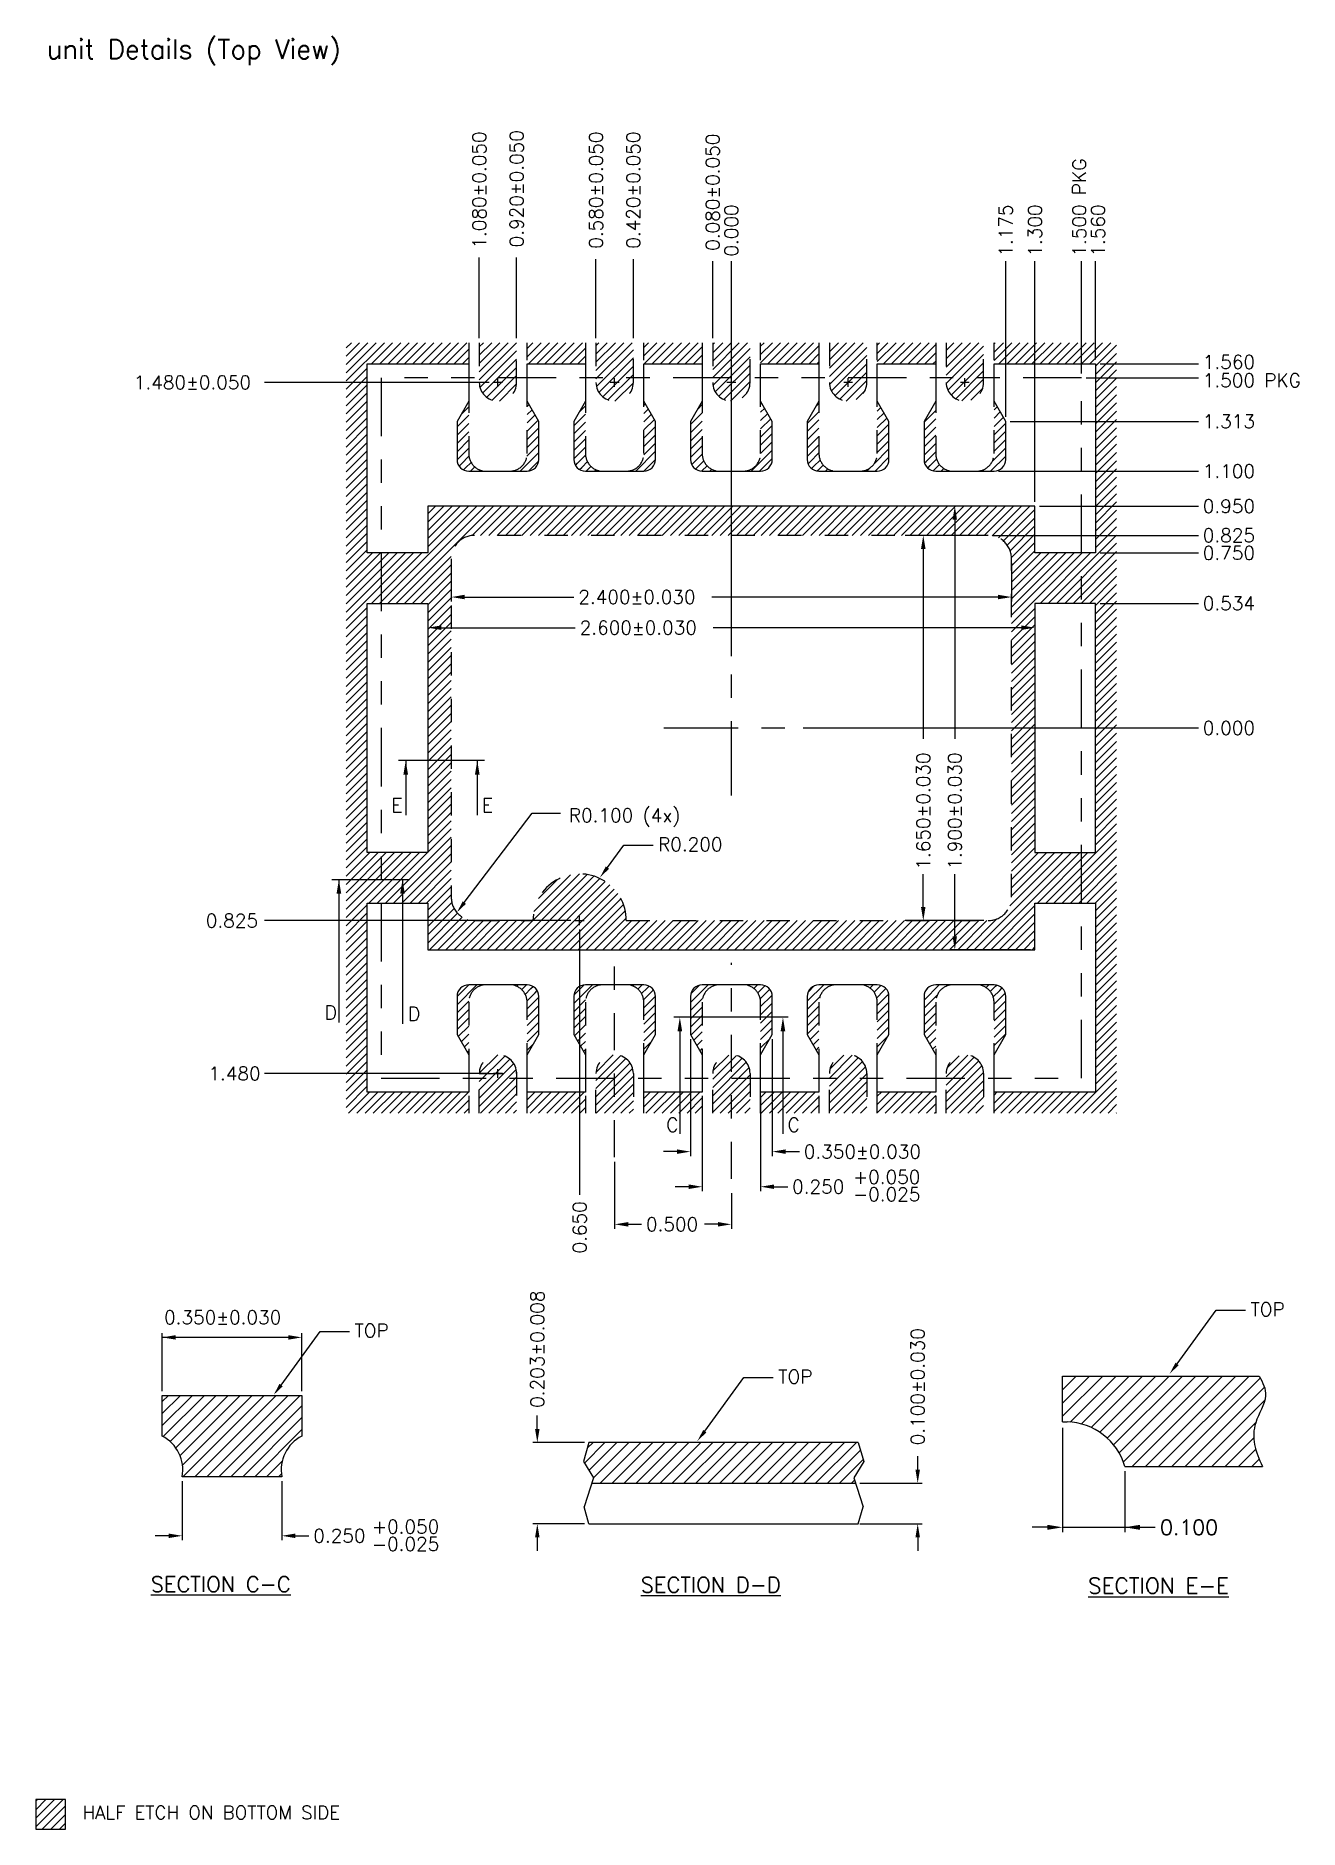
# Model space of a CAD drawing. Extents: x -2.75 to 2.66, y -4.72 to 2.96.
import ezdxf

# ---------------------------------------------------------------- set-up
doc = ezdxf.new("R2010")
doc.units = 0
doc.header["$MEASUREMENT"] = 0
for name, pattern in [('CENTER', [50.8, 31.75, -6.35, 6.35, -6.35]), ('HIDDEN', [0.375, 0.25, -0.125]), ('PHANTOM', [2.5, 1.25, -0.25, 0.25, -0.25, 0.25, -0.25])]:
    doc.linetypes.add(name, pattern=pattern)
doc.layers.get('DEFPOINTS').update_dxf_attribs({"linetype": 'CONTINUOUS'})
doc.layers.add('3', color=7, linetype='CONTINUOUS')
doc.layers.add('3D', color=4, linetype='CONTINUOUS')
doc.styles.add('simplex', font='SIMPLEX.SHX')
doc.dimstyles.get("Standard").update_dxf_attribs({"dimscale": 0, "dimtxt": 0.058, "dimasz": 0.058, "dimexe": 0.019, "dimexo": 0.019, "dimgap": 0.019, "dimtad": 0, "dimdec": 3, "dimzin": 0, "dimdsep": 46, "dimtxsty": 'simplex', "dimcen": 0.019, "dimclrd": 4, "dimclre": 256, "dimclrt": 4, "dimadec": 1, "dimazin": 0, "dimtfac": 1, "dimtdec": 3, "dimtofl": 0, "dimtmove": 0, "dimatfit": 0, "dimfxl": 1, "dimtolj": 1, "dimtzin": 0, "dimlwd": -1, "dimlwe": -1, "dimarcsym": 0})

# ---------------------------------------------------------------- blocks, each defined once
blk = doc.blocks.new('*D0')
at = {"layer": '3D', "linetype": 'ByBlock', "transparency": 16777216}
blk.add_line((0.1519, 1.669), (0.1519, 1.9996), dxfattribs=at)
at = {"layer": 'DEFPOINTS', "color": 0, "linetype": 'ByBlock', "transparency": 16777216}
for p in [(0.1519, 1.9996), (0.1519, 1.65), (0.2319, 0)]:
    blk.add_point(p, dxfattribs=at)
at = {"layer": '3D', "color": 4, "linetype": 'ByBlock', "transparency": 16777216, "insert": (0.1519, 2.2948), "char_height": 0.058, "attachment_point": 5, "rotation": 90, "style": 'simplex'}
blk.add_mtext('\\A1;0.080{\\Fsimplex|c134;%%P0.050}', dxfattribs=at)
blk = doc.blocks.new('*D1')
at = {"layer": '3D', "linetype": 'ByBlock', "transparency": 16777216}
blk.add_line((-0.1881, 1.669), (-0.1881, 2.0086), dxfattribs=at)
at = {"layer": 'DEFPOINTS', "color": 0, "linetype": 'ByBlock', "transparency": 16777216}
for p in [(-0.1881, 2.0086), (-0.1881, 1.65), (0.2319, 0)]:
    blk.add_point(p, dxfattribs=at)
at = {"layer": '3D', "color": 4, "linetype": 'ByBlock', "transparency": 16777216, "insert": (-0.1881, 2.3038), "char_height": 0.058, "attachment_point": 5, "rotation": 90, "style": 'simplex'}
blk.add_mtext('\\A1;0.420{\\Fsimplex|c134;%%P0.050}', dxfattribs=at)
blk = doc.blocks.new('*D2')
at = {"layer": '3D', "linetype": 'ByBlock', "transparency": 16777216}
blk.add_line((-0.3481, 1.669), (-0.3481, 2.0086), dxfattribs=at)
at = {"layer": 'DEFPOINTS', "color": 0, "linetype": 'ByBlock', "transparency": 16777216}
for p in [(-0.3481, 2.0086), (-0.3481, 1.65), (0.2319, 0)]:
    blk.add_point(p, dxfattribs=at)
at = {"layer": '3D', "color": 4, "linetype": 'ByBlock', "transparency": 16777216, "insert": (-0.3481, 2.3038), "char_height": 0.058, "attachment_point": 5, "rotation": 90, "style": 'simplex'}
blk.add_mtext('\\A1;0.580{\\Fsimplex|c134;%%P0.050}', dxfattribs=at)
blk = doc.blocks.new('*D3')
at = {"layer": '3D', "linetype": 'ByBlock', "transparency": 16777216}
blk.add_line((-0.6881, 1.669), (-0.6881, 2.0146), dxfattribs=at)
at = {"layer": 'DEFPOINTS', "color": 0, "linetype": 'ByBlock', "transparency": 16777216}
for p in [(-0.6881, 2.0146), (-0.6881, 1.65), (0.2319, 0)]:
    blk.add_point(p, dxfattribs=at)
at = {"layer": '3D', "color": 4, "linetype": 'ByBlock', "transparency": 16777216, "insert": (-0.6881, 2.3098), "char_height": 0.058, "attachment_point": 5, "rotation": 90, "style": 'simplex'}
blk.add_mtext('\\A1;0.920{\\Fsimplex|c134;%%P0.050}', dxfattribs=at)
blk = doc.blocks.new('*D4')
at = {"layer": '3D', "linetype": 'ByBlock', "transparency": 16777216}
blk.add_line((-0.8481, 1.669), (-0.8481, 2.0146), dxfattribs=at)
at = {"layer": 'DEFPOINTS', "color": 0, "linetype": 'ByBlock', "transparency": 16777216}
for p in [(-0.8481, 2.0146), (-0.8481, 1.65), (0.2319, 0)]:
    blk.add_point(p, dxfattribs=at)
at = {"layer": '3D', "color": 4, "linetype": 'ByBlock', "transparency": 16777216, "insert": (-0.8481, 2.3043), "char_height": 0.058, "attachment_point": 5, "rotation": 90, "style": 'simplex'}
blk.add_mtext('\\A1;1.080{\\Fsimplex|c134;%%P0.050}', dxfattribs=at)

msp = doc.modelspace()

# ---------------------------------------------------------------- hatches: boundary and pattern name
at = {"layer": '3D', "linetype": 'ByBlock'}
h = msp.add_hatch(dxfattribs=at)
h.set_pattern_fill('ANSI31', color=256, scale=0.2, style=0)
h.set_pattern_definition([(45, (-7.364054, -5.697064), (-0.01767767, 0.01767767), [])])
h.paths.add_polyline_path([(-1.3281, -1.56), (-0.8931, -1.56), (-0.8931, -1.65), (-1.4181, -1.65), (-1.4181, 1.65), (-0.8931, 1.65), (-0.8931, 1.56), (-1.3281, 1.56), (-1.3281, 0.75), (-1.0681, 0.75), (-1.0681, 0.95), (1.5319, 0.95), (1.5319, 0.75), (1.7919, 0.75), (1.7919, 1.56), (1.3569, 1.56), (1.3569, 1.65), (1.8819, 1.65), (1.8819, -1.65), (1.3569, -1.65), (1.3569, -1.56), (1.7919, -1.56), (1.7919, -0.75), (1.5319, -0.75), (1.5319, -0.95), (-1.0681, -0.95), (-1.0681, -0.75), (-1.3281, -0.75)])
h.paths.add_polyline_path([(1.1069, -1.65), (0.8569, -1.65), (0.8569, -1.56), (1.1069, -1.56)], flags=17)
h.paths.add_polyline_path([(0.6069, -1.65), (0.3569, -1.65), (0.3569, -1.56), (0.6069, -1.56)], flags=17)
h.paths.add_polyline_path([(0.1069, -1.65), (-0.1431, -1.65), (-0.1431, -1.56), (0.1069, -1.56)], flags=17)
h.paths.add_polyline_path([(-0.3931, -1.56), (-0.3931, -1.65), (-0.6431, -1.65), (-0.6431, -1.56)], flags=17)
edge = h.paths.add_edge_path(flags=16)
edge.add_line((-0.9681, -0.725), (-0.9681, 0.725))
edge.add_arc((-0.8681, 0.725), 0.1, 90, 180.00019, ccw=False)
edge.add_line((-0.8681, 0.825), (1.3319, 0.825))
edge.add_arc((1.3319, 0.725), 0.1, 0, 90, ccw=False)
edge.add_line((1.4319, 0.725), (1.4319, -0.725))
edge.add_arc((1.3319, -0.725), 0.1, 270, 360, ccw=False)
edge.add_line((1.3319, -0.825), (-0.2181, -0.825))
edge.add_arc((-0.4181, -0.825), 0.2, 359.99855, 540.00855)
edge.add_line((-0.6181, -0.825), (-0.8681, -0.825))
edge.add_arc((-0.8681, -0.725), 0.1, 180.00019, 270, ccw=False)
h.paths.add_polyline_path([(0.8569, 1.56), (1.1069, 1.56), (1.1069, 1.65), (0.8569, 1.65)], flags=17)
h.paths.add_polyline_path([(0.3569, 1.56), (0.6069, 1.56), (0.6069, 1.65), (0.3569, 1.65)], flags=17)
h.paths.add_polyline_path([(-0.1431, 1.56), (0.1069, 1.56), (0.1069, 1.65), (-0.1431, 1.65)], flags=17)
edge = h.paths.add_edge_path(flags=17)
edge.add_line((1.3569, 1.175), (1.3569, 1.4))
edge.add_line((1.3569, 1.4), (1.4069, 1.3134))
edge.add_line((1.4069, 1.3134), (1.4069, 1.15))
edge.add_arc((1.3569, 1.15), 0.05, -90, 0.00007, ccw=False)
edge.add_line((1.3569, 1.1), (1.2819, 1.1))
edge.add_arc((1.2819, 1.175), 0.075, 270, 360)
edge = h.paths.add_edge_path(flags=17)
edge.add_arc((1.1069, 1.15), 0.05, 180.00007, 270, ccw=False)
edge.add_line((1.0569, 1.15), (1.0569, 1.3134))
edge.add_line((1.0569, 1.3134), (1.1069, 1.4))
edge.add_line((1.1069, 1.4), (1.1069, 1.175))
edge.add_arc((1.1819, 1.175), 0.075, 180, 270)
edge.add_line((1.1819, 1.1), (1.1069, 1.1))
edge = h.paths.add_edge_path(flags=17)
edge.add_line((0.8569, 1.175), (0.8569, 1.4))
edge.add_line((0.8569, 1.4), (0.9069, 1.3134))
edge.add_line((0.9069, 1.3134), (0.9069, 1.15))
edge.add_arc((0.8569, 1.15), 0.05, -90, 0.00007, ccw=False)
edge.add_line((0.8569, 1.1), (0.7819, 1.1))
edge.add_arc((0.7819, 1.175), 0.075, 270, 360)
edge = h.paths.add_edge_path(flags=17)
edge.add_arc((0.6069, 1.15), 0.05, 180.00007, 270, ccw=False)
edge.add_line((0.5569, 1.15), (0.5569, 1.3134))
edge.add_line((0.5569, 1.3134), (0.6069, 1.4))
edge.add_line((0.6069, 1.4), (0.6069, 1.175))
edge.add_arc((0.6819, 1.175), 0.075, 180, 270)
edge.add_line((0.6819, 1.1), (0.6069, 1.1))
edge = h.paths.add_edge_path(flags=17)
edge.add_line((0.3569, 1.175), (0.3569, 1.4))
edge.add_line((0.3569, 1.4), (0.4069, 1.3134))
edge.add_line((0.4069, 1.3134), (0.4069, 1.15))
edge.add_arc((0.3569, 1.15), 0.05, -90, 0.00007, ccw=False)
edge.add_line((0.3569, 1.1), (0.2819, 1.1))
edge.add_arc((0.2819, 1.175), 0.075, 270, 360)
edge = h.paths.add_edge_path(flags=17)
edge.add_arc((0.1069, 1.15), 0.05, 180.00007, 270, ccw=False)
edge.add_line((0.0569, 1.15), (0.0569, 1.3134))
edge.add_line((0.0569, 1.3134), (0.1069, 1.4))
edge.add_line((0.1069, 1.4), (0.1069, 1.175))
edge.add_arc((0.1819, 1.175), 0.075, 180, 270)
edge.add_line((0.1819, 1.1), (0.1069, 1.1))
edge = h.paths.add_edge_path(flags=17)
edge.add_line((-0.1431, 1.175), (-0.1431, 1.4))
edge.add_line((-0.1431, 1.4), (-0.0931, 1.3134))
edge.add_line((-0.0931, 1.3134), (-0.0931, 1.15))
edge.add_arc((-0.1431, 1.15), 0.05, -90, 0.00007, ccw=False)
edge.add_line((-0.1431, 1.1), (-0.2181, 1.1))
edge.add_arc((-0.2181, 1.175), 0.075, 270, 360)
edge = h.paths.add_edge_path(flags=17)
edge.add_arc((-0.3931, 1.15), 0.05, 180.00007, 270, ccw=False)
edge.add_line((-0.4431, 1.15), (-0.4431, 1.3134))
edge.add_line((-0.4431, 1.3134), (-0.3931, 1.4))
edge.add_line((-0.3931, 1.4), (-0.3931, 1.175))
edge.add_arc((-0.3181, 1.175), 0.075, 180, 270)
edge.add_line((-0.3181, 1.1), (-0.3931, 1.1))
h.paths.add_polyline_path([(-0.6431, 1.56), (-0.3931, 1.56), (-0.3931, 1.65), (-0.6431, 1.65)], flags=17)
edge = h.paths.add_edge_path(flags=17)
edge.add_line((-0.6431, 1.175), (-0.6431, 1.4))
edge.add_line((-0.6431, 1.4), (-0.5931, 1.3134))
edge.add_line((-0.5931, 1.3134), (-0.5931, 1.15))
edge.add_arc((-0.6431, 1.15), 0.05, -90, 0.00007, ccw=False)
edge.add_line((-0.6431, 1.1), (-0.7181, 1.1))
edge.add_arc((-0.7181, 1.175), 0.075, 270, 360)
edge = h.paths.add_edge_path(flags=17)
edge.add_arc((-0.8931, 1.15), 0.05, 180.00007, 270, ccw=False)
edge.add_line((-0.9431, 1.15), (-0.9431, 1.3134))
edge.add_line((-0.9431, 1.3134), (-0.8931, 1.4))
edge.add_line((-0.8931, 1.4), (-0.8931, 1.175))
edge.add_arc((-0.8181, 1.175), 0.075, 180, 270)
edge.add_line((-0.8181, 1.1), (-0.8931, 1.1))
edge = h.paths.add_edge_path(flags=17)
edge.add_line((1.1069, -1.175), (1.1069, -1.4))
edge.add_line((1.1069, -1.4), (1.0569, -1.3134))
edge.add_line((1.0569, -1.3134), (1.0569, -1.15))
edge.add_arc((1.1069, -1.15), 0.05, 90, 179.99993, ccw=False)
edge.add_line((1.1069, -1.1), (1.1819, -1.1))
edge.add_arc((1.1819, -1.175), 0.075, 90, 180)
edge = h.paths.add_edge_path(flags=17)
edge.add_arc((1.3569, -1.15), 0.05, -0.00007, 90, ccw=False)
edge.add_line((1.4069, -1.15), (1.4069, -1.3134))
edge.add_line((1.4069, -1.3134), (1.3569, -1.4))
edge.add_line((1.3569, -1.4), (1.3569, -1.175))
edge.add_arc((1.2819, -1.175), 0.075, 0, 90)
edge.add_line((1.2819, -1.1), (1.3569, -1.1))
edge = h.paths.add_edge_path(flags=17)
edge.add_line((0.6069, -1.175), (0.6069, -1.4))
edge.add_line((0.6069, -1.4), (0.5569, -1.3134))
edge.add_line((0.5569, -1.3134), (0.5569, -1.15))
edge.add_arc((0.6069, -1.15), 0.05, 90, 179.99993, ccw=False)
edge.add_line((0.6069, -1.1), (0.6819, -1.1))
edge.add_arc((0.6819, -1.175), 0.075, 90, 180)
edge = h.paths.add_edge_path(flags=17)
edge.add_arc((0.8569, -1.15), 0.05, -0.00007, 90, ccw=False)
edge.add_line((0.9069, -1.15), (0.9069, -1.3134))
edge.add_line((0.9069, -1.3134), (0.8569, -1.4))
edge.add_line((0.8569, -1.4), (0.8569, -1.175))
edge.add_arc((0.7819, -1.175), 0.075, 0, 90)
edge.add_line((0.7819, -1.1), (0.8569, -1.1))
edge = h.paths.add_edge_path(flags=17)
edge.add_line((0.1069, -1.175), (0.1069, -1.4))
edge.add_line((0.1069, -1.4), (0.0569, -1.3134))
edge.add_line((0.0569, -1.3134), (0.0569, -1.15))
edge.add_arc((0.1069, -1.15), 0.05, 90, 179.99993, ccw=False)
edge.add_line((0.1069, -1.1), (0.1819, -1.1))
edge.add_arc((0.1819, -1.175), 0.075, 90, 180)
edge = h.paths.add_edge_path(flags=17)
edge.add_arc((0.3569, -1.15), 0.05, -0.00007, 90, ccw=False)
edge.add_line((0.4069, -1.15), (0.4069, -1.3134))
edge.add_line((0.4069, -1.3134), (0.3569, -1.4))
edge.add_line((0.3569, -1.4), (0.3569, -1.175))
edge.add_arc((0.2819, -1.175), 0.075, 0, 90)
edge.add_line((0.2819, -1.1), (0.3569, -1.1))
edge = h.paths.add_edge_path(flags=17)
edge.add_line((-0.3931, -1.175), (-0.3931, -1.4))
edge.add_line((-0.3931, -1.4), (-0.4431, -1.3134))
edge.add_line((-0.4431, -1.3134), (-0.4431, -1.15))
edge.add_arc((-0.3931, -1.15), 0.05, 90, 179.99993, ccw=False)
edge.add_line((-0.3931, -1.1), (-0.3181, -1.1))
edge.add_arc((-0.3181, -1.175), 0.075, 90, 180)
edge = h.paths.add_edge_path(flags=17)
edge.add_arc((-0.1431, -1.15), 0.05, -0.00007, 90, ccw=False)
edge.add_line((-0.0931, -1.15), (-0.0931, -1.3134))
edge.add_line((-0.0931, -1.3134), (-0.1431, -1.4))
edge.add_line((-0.1431, -1.4), (-0.1431, -1.175))
edge.add_arc((-0.2181, -1.175), 0.075, 0, 90)
edge.add_line((-0.2181, -1.1), (-0.1431, -1.1))
edge = h.paths.add_edge_path(flags=17)
edge.add_line((-0.8931, -1.175), (-0.8931, -1.4))
edge.add_line((-0.8931, -1.4), (-0.9431, -1.3134))
edge.add_line((-0.9431, -1.3134), (-0.9431, -1.15))
edge.add_arc((-0.8931, -1.15), 0.05, 90, 179.99993, ccw=False)
edge.add_line((-0.8931, -1.1), (-0.8181, -1.1))
edge.add_arc((-0.8181, -1.175), 0.075, 90, 180)
edge = h.paths.add_edge_path(flags=17)
edge.add_arc((-0.6431, -1.15), 0.05, -0.00007, 90, ccw=False)
edge.add_line((-0.5931, -1.15), (-0.5931, -1.3134))
edge.add_line((-0.5931, -1.3134), (-0.6431, -1.4))
edge.add_line((-0.6431, -1.4), (-0.6431, -1.175))
edge.add_arc((-0.7181, -1.175), 0.075, 0, 90)
edge.add_line((-0.7181, -1.1), (-0.6431, -1.1))
h.paths.add_polyline_path([(1.7919, 0.5337), (1.5319, 0.5337), (1.5319, -0.5337), (1.7919, -0.5337)], flags=16)
h.paths.add_polyline_path([(-1.3281, -0.5337), (-1.3281, 0.5337), (-1.0681, 0.5337), (-1.0681, -0.5337)], flags=16)
edge = h.paths.add_edge_path()
edge.add_arc((-0.7681, 1.48), 0.08, 180, 270)
edge.add_arc((-0.7681, 1.4857), 0.0857, 270, 339.01705)
edge.add_line((-0.6881, 1.455), (-0.6881, 1.65))
edge.add_line((-0.6881, 1.65), (-0.8481, 1.65))
edge.add_line((-0.8481, 1.65), (-0.8481, 1.48))
edge = h.paths.add_edge_path()
edge.add_arc((-0.2681, 1.48), 0.08, 180, 360)
edge.add_line((-0.1881, 1.48), (-0.1881, 1.65))
edge.add_line((-0.1881, 1.65), (-0.3481, 1.65))
edge.add_line((-0.3481, 1.65), (-0.3481, 1.48))
edge = h.paths.add_edge_path()
edge.add_arc((0.2319, 1.48), 0.08, 180, 360)
edge.add_line((0.3119, 1.48), (0.3119, 1.65))
edge.add_line((0.3119, 1.65), (0.1519, 1.65))
edge.add_line((0.1519, 1.65), (0.1519, 1.48))
edge = h.paths.add_edge_path()
edge.add_arc((0.7319, 1.48), 0.08, 180, 360)
edge.add_line((0.8119, 1.48), (0.8119, 1.65))
edge.add_line((0.8119, 1.65), (0.6519, 1.65))
edge.add_line((0.6519, 1.65), (0.6519, 1.48))
edge = h.paths.add_edge_path()
edge.add_arc((1.2319, 1.48), 0.08, 180, 360)
edge.add_line((1.3119, 1.48), (1.3119, 1.65))
edge.add_line((1.3119, 1.65), (1.1519, 1.65))
edge.add_line((1.1519, 1.65), (1.1519, 1.48))
edge = h.paths.add_edge_path()
edge.add_arc((-0.7681, -1.48), 0.08, 360, 521.79004)
edge.add_line((-0.8441, -1.455), (-0.8481, -1.455))
edge.add_line((-0.8481, -1.455), (-0.8481, -1.65))
edge.add_line((-0.8481, -1.65), (-0.6881, -1.65))
edge.add_line((-0.6881, -1.65), (-0.6881, -1.48))
edge = h.paths.add_edge_path()
edge.add_arc((-0.2681, -1.48), 0.08, 0, 180)
edge.add_line((-0.3481, -1.48), (-0.3481, -1.65))
edge.add_line((-0.3481, -1.65), (-0.1881, -1.65))
edge.add_line((-0.1881, -1.65), (-0.1881, -1.48))
edge = h.paths.add_edge_path()
edge.add_arc((0.7319, -1.48), 0.08, 0, 180)
edge.add_line((0.6519, -1.48), (0.6519, -1.65))
edge.add_line((0.6519, -1.65), (0.8119, -1.65))
edge.add_line((0.8119, -1.65), (0.8119, -1.48))
edge = h.paths.add_edge_path()
edge.add_arc((1.2319, -1.48), 0.08, 0, 180)
edge.add_line((1.1519, -1.48), (1.1519, -1.65))
edge.add_line((1.1519, -1.65), (1.3119, -1.65))
edge.add_line((1.3119, -1.65), (1.3119, -1.48))
edge = h.paths.add_edge_path()
edge.add_arc((0.2319, -1.48), 0.08, 360, 540)
edge.add_line((0.1519, -1.48), (0.1519, -1.65))
edge.add_line((0.1519, -1.65), (0.3119, -1.65))
edge.add_line((0.3119, -1.65), (0.3119, -1.48))
at = {"layer": '3D'}
h = msp.add_hatch(dxfattribs=at)
h.set_pattern_fill('ANSI31', color=256, scale=0.322222)
h.set_pattern_definition([(45, (-0.59805, 1.24054), (-0.0284807, 0.0284807), [])])
edge = h.paths.add_edge_path()
edge.add_line((1.6497, -2.9721), (1.6497, -2.7758))
edge.add_line((1.6497, -2.7758), (2.4924, -2.7758))
edge.add_spline(control_points=[(2.4924, -2.7758), (2.5089, -2.8037), (2.5375, -2.8695), (2.4466, -2.9985), (2.4753, -3.1002), (2.5064, -3.1628)], knot_values=[0.021985, 0.021985, 0.021985, 0.021985, 0.06977, 0.134537, 0.237457, 0.237457, 0.237457, 0.237457], degree=3, periodic=0)
edge.add_line((2.5064, -3.1628), (1.9174, -3.1628))
edge.add_arc((1.6623, -3.2379), 0.2659, 16.40979, 88.46314)
edge.add_line((1.6694, -2.9721), (1.6497, -2.9721))
h = msp.add_hatch(dxfattribs=at)
h.set_pattern_fill('ANSI31', color=256, scale=0.29)
h.set_pattern_definition([(45, (0.13607, 0.840568), (-0.02563262, 0.02563262), [])])
edge = h.paths.add_edge_path()
edge.add_line((-2.2057, -2.8589), (-1.608, -2.8589))
edge.add_line((-1.608, -2.8589), (-1.608, -3.0331))
edge.add_arc((-1.5333, -3.1777), 0.1628, 117.32557, 190.44278)
edge.add_line((-1.6934, -3.2073), (-2.1203, -3.2073))
edge.add_arc((-2.2805, -3.1777), 0.1628, 349.55722, 422.67443)
edge.add_line((-2.2057, -3.0331), (-2.2057, -2.8589))
h = msp.add_hatch(dxfattribs=at)
h.set_pattern_fill('ANSI31', color=256, scale=0.29)
h.set_pattern_definition([(45, (16.444694, 26.150938), (-0.02563262, 0.02563262), [])])
h.paths.add_polyline_path([(0.7755, -3.0607), (-0.3782, -3.0607), (-0.4017, -3.1422), (-0.3591, -3.212), (-0.3666, -3.235), (0.7639, -3.235), (0.7564, -3.212), (0.7989, -3.1422)])
at = {"layer": '3D', "linetype": 'ByBlock'}
h = msp.add_hatch(dxfattribs=at)
h.set_pattern_fill('ANSI31', color=256, scale=0.20806, style=0)
h.set_pattern_definition([(45, (-7.669448, -5.877646), (-0.01839008, 0.01839008), [])])
h.paths.add_polyline_path([(-2.6204, -4.59), (-2.7471, -4.59), (-2.7471, -4.7166), (-2.6204, -4.7166)])

# ---------------------------------------------------------------- linework, layer by layer
at = {"layer": '3', "color": 7}
for p, q in [((1.6497, -2.7758), (2.4924, -2.7758)), ((1.6497, -2.9721), (1.6497, -2.7758)), ((1.6497, -2.9721), (1.6694, -2.9721)), ((-0.3782, -3.0607), (-0.4017, -3.1422)), ((0.7755, -3.0607), (0.7989, -3.1422)), ((-0.4017, -3.1422), (-0.3591, -3.212)), ((0.7989, -3.1422), (0.7564, -3.212)), ((-0.3591, -3.212), (-0.3994, -3.3357)), ((0.7564, -3.212), (0.7966, -3.3357)), ((1.9174, -3.1628), (2.5064, -3.1628)), ((-0.3782, -3.4092), (-0.3994, -3.3357)), ((0.7755, -3.4092), (0.7966, -3.3357))]:
    msp.add_line(p, q, dxfattribs=at)
at = {"layer": '3'}
for p, q in [((0.7755, -3.0607), (-0.3782, -3.0607)), ((-0.3666, -3.235), (0.7639, -3.235)), ((-0.3782, -3.4092), (0.7755, -3.4092))]:
    msp.add_line(p, q, dxfattribs=at)
for points in [[(0.4069, 1.15), (0.4069, 1.3134), (0.3569, 1.4), (0.3569, 1.56), (0.6069, 1.56), (0.6069, 1.4), (0.5569, 1.3134), (0.5569, 1.15, 0.414213), (0.6069, 1.1), (0.8569, 1.1, 0.414214), (0.9069, 1.15), (0.9069, 1.3134), (0.8569, 1.4), (0.8569, 1.56), (1.1069, 1.56), (1.1069, 1.4), (1.0569, 1.3134), (1.0569, 1.15, 0.414213), (1.1069, 1.1), (1.3569, 1.1, 0.414214), (1.4069, 1.15), (1.4069, 1.3134), (1.3569, 1.4), (1.3569, 1.56), (1.7919, 1.56), (1.7919, 0.75), (1.5319, 0.75), (1.5319, 0.95), (-1.0681, 0.95), (-1.0681, 0.75), (-1.3281, 0.75), (-1.3281, 1.56), (-0.8931, 1.56), (-0.8931, 1.4), (-0.9431, 1.3134), (-0.9431, 1.15, 0.414213), (-0.8931, 1.1), (-0.6431, 1.1, 0.414214), (-0.5931, 1.15), (-0.5931, 1.3134), (-0.6431, 1.4), (-0.6431, 1.56), (-0.3931, 1.56), (-0.3931, 1.4), (-0.4431, 1.3134), (-0.4431, 1.15, 0.414213), (-0.3931, 1.1), (-0.1431, 1.1, 0.414214), (-0.0931, 1.15), (-0.0931, 1.3134), (-0.1431, 1.4), (-0.1431, 1.56), (0.1069, 1.56), (0.1069, 1.4), (0.0569, 1.3134), (0.0569, 1.15, 0.414213), (0.1069, 1.1), (0.3569, 1.1, 0.414214)], [(0.1069, -1.1, 0.414213), (0.0569, -1.15), (0.0569, -1.3134), (0.1069, -1.4), (0.1069, -1.56), (-0.1431, -1.56), (-0.1431, -1.4), (-0.0931, -1.3134), (-0.0931, -1.15, 0.414214), (-0.1431, -1.1), (-0.3931, -1.1, 0.414213), (-0.4431, -1.15), (-0.4431, -1.3134), (-0.3931, -1.4), (-0.3931, -1.56), (-0.6431, -1.56), (-0.6431, -1.4), (-0.5931, -1.3134), (-0.5931, -1.15, 0.414214), (-0.6431, -1.1), (-0.8931, -1.1, 0.414213), (-0.9431, -1.15), (-0.9431, -1.3134), (-0.8931, -1.4), (-0.8931, -1.56), (-1.3281, -1.56), (-1.3281, -0.75), (-1.0681, -0.75), (-1.0681, -0.95), (1.5319, -0.95), (1.5319, -0.75), (1.7919, -0.75), (1.7919, -1.56), (1.3569, -1.56), (1.3569, -1.4), (1.4069, -1.3134), (1.4069, -1.15, 0.414214), (1.3569, -1.1), (1.1069, -1.1, 0.414213), (1.0569, -1.15), (1.0569, -1.3134), (1.1069, -1.4), (1.1069, -1.56), (0.8569, -1.56), (0.8569, -1.4), (0.9069, -1.3134), (0.9069, -1.15, 0.414214), (0.8569, -1.1), (0.6069, -1.1, 0.414213), (0.5569, -1.15), (0.5569, -1.3134), (0.6069, -1.4), (0.6069, -1.56), (0.3569, -1.56), (0.3569, -1.4), (0.4069, -1.3134), (0.4069, -1.15, 0.414214), (0.3569, -1.1)], [(-2.2057, -2.8589), (-1.608, -2.8589), (-1.608, -3.0331, 0.330318), (-1.6934, -3.2073), (-2.1203, -3.2073, 0.330318), (-2.2057, -3.0331)]]:
    msp.add_lwpolyline(points, format="xyb", close=True, dxfattribs=at)
for points in [[(-1.3281, -0.5337), (-1.3281, 0.5337), (-1.0681, 0.5337), (-1.0681, -0.5337)], [(1.7919, 0.5337), (1.5319, 0.5337), (1.5319, -0.5337), (1.7919, -0.5337)]]:
    msp.add_lwpolyline(points, close=True, dxfattribs=at)
at = {"layer": '3', "color": 7}
msp.add_lwpolyline([(-2.6204, -4.59), (-2.7471, -4.59), (-2.7471, -4.7166), (-2.6204, -4.7166)], close=True, dxfattribs=at)
msp.add_arc((1.6623, -3.2379), 0.2659, 16.40979, 88.46314, dxfattribs=at)
msp.add_open_spline([(2.4924, -2.7758), (2.5089, -2.8037), (2.5375, -2.8695), (2.4466, -2.9985), (2.4753, -3.1002), (2.5064, -3.1628)], degree=3, knots=[0.0219853, 0.0219853, 0.0219853, 0.0219853, 0.06977, 0.1345369, 0.2374574, 0.2374574, 0.2374574, 0.2374574], dxfattribs=at)
at = {"layer": '3D', "linetype": 'ByBlock'}
for p, q in [((0.2319, 0.3077), (0.2319, 2)), ((1.4069, 1.3324), (1.4069, 2)), ((1.5319, 0.969), (1.5319, 2)), ((1.7319, 1.519), (1.7319, 2)), ((1.7919, 1.579), (1.7919, 2)), ((1.8109, 1.56), (2.2319, 1.56)), ((-0.8061, 1.48), (-1.7681, 1.48)), ((-0.7491, 1.48), (-0.7871, 1.48)), ((-0.7681, 1.461), (-0.7681, 1.499)), ((-0.2491, 1.48), (-0.2871, 1.48)), ((-0.2681, 1.461), (-0.2681, 1.499)), ((0.2509, 1.48), (0.2129, 1.48)), ((0.2319, 1.461), (0.2319, 1.499)), ((0.7509, 1.48), (0.7129, 1.48)), ((0.7319, 1.461), (0.7319, 1.499)), ((1.2509, 1.48), (1.2129, 1.48)), ((1.2319, 1.461), (1.2319, 1.499)), ((1.7509, 1.5), (2.2319, 1.5)), ((1.4259, 1.3134), (2.2319, 1.3134)), ((1.3759, 1.1), (2.2319, 1.1)), ((1.5319, 0.95), (1.1697, 0.95)), ((1.5509, 0.95), (2.2319, 0.95)), ((1.3129, 0.825), (0.976, 0.825)), ((1.3509, 0.825), (2.2319, 0.825)), ((-0.9681, 0.706), (-0.9681, 0.5418)), ((1.4319, 0.706), (1.4319, 0.5418)), ((1.8109, 0.75), (2.2319, 0.75)), ((-1.0681, 0.5147), (-1.0681, 0.4106)), ((1.5319, 0.5147), (1.5319, 0.4106)), ((1.8109, 0.5337), (2.2319, 0.5337)), ((0.5396, 0), (2.2319, 0)), ((-0.4561, -0.825), (-1.7681, -0.825)), ((-0.4371, -0.825), (-0.3991, -0.825)), ((-0.4181, -0.844), (-0.4181, -0.806)), ((1.3129, -0.825), (0.976, -0.825)), ((-0.4181, -0.863), (-0.4181, -2)), ((1.5129, -0.95), (1.1697, -0.95)), ((0.0569, -1.3324), (0.0569, -1.8336)), ((0.4069, -1.3324), (0.4069, -1.8336)), ((-0.8061, -1.48), (-1.7681, -1.48)), ((-0.8481, -1.48), (-0.7453, -1.48)), ((-0.7491, -1.48), (-0.7871, -1.48)), ((-0.7681, -1.499), (-0.7681, -1.461)), ((0.1069, -1.579), (0.1069, -1.984)), ((0.3569, -1.579), (0.3569, -1.984)), ((-0.2681, -1.8577), (-0.2681, -2.145)), ((0.2319, -1.993), (0.2319, -2.145))]:
    msp.add_line(p, q, dxfattribs=at)
at = {"layer": '3D', "color": 4, "linetype": 'ByBlock'}
for p, q in [((1.1887, 0.892), (1.1887, -0.0464)), ((1.0537, 0.767), (1.0537, -0.0464)), ((-0.9101, 0.5608), (-0.4427, 0.5608)), ((1.3739, 0.5608), (0.1477, 0.5608)), ((-1.0101, 0.4296), (-0.4368, 0.4296)), ((1.4739, 0.4296), (0.1536, 0.4296)), ((1.0537, -0.767), (1.0537, -0.6258)), ((1.1887, -0.892), (1.1887, -0.6257)), ((-0.0011, -1.8146), (-0.0591, -1.8146)), ((0.4649, -1.8146), (0.5229, -1.8146)), ((0.0489, -1.965), (-0.0091, -1.965)), ((0.4149, -1.965), (0.4729, -1.965)), ((-0.2101, -2.126), (-0.1531, -2.126)), ((0.1739, -2.126), (0.1169, -2.126))]:
    msp.add_line(p, q, dxfattribs=at)
at = {"layer": '3D', "linetype": 'CENTER', "ltscale": 0.01}
for p, q in [((0.2319, -0.2887), (0.2319, 0.2887)), ((-0.0569, 0), (0.5206, 0))]:
    msp.add_line(p, q, dxfattribs=at)
at = {"layer": '3D'}
for p, q in [((-0.8261, -0.14), (-1.1933, -0.14)), ((-1.1629, -0.14), (-1.1629, -0.373)), ((-0.8565, -0.14), (-0.8565, -0.373)), ((-0.912, -0.7481), (-0.6214, -0.3654)), ((-0.6214, -0.3654), (-0.5003, -0.3654)), ((-0.2991, -0.598), (-0.2293, -0.5022)), ((-0.2293, -0.5022), (-0.1036, -0.5022)), ((-1.1462, -0.6499), (-1.4798, -0.6499)), ((-1.4493, -0.6499), (-1.4493, -1.2622)), ((-1.1767, -0.6499), (-1.1767, -1.2667)), ((0.4746, -1.2391), (-0.0143, -1.2391)), ((0.0111, -1.2991), (0.0111, -1.7389)), ((0.4527, -1.2991), (0.4527, -1.7389)), ((2.1408, -2.7242), (2.3081, -2.4941)), ((2.3081, -2.4941), (2.4337, -2.4941)), ((-2.2057, -2.8403), (-2.2057, -2.5918)), ((-1.666, -2.6103), (-2.2057, -2.6103)), ((-1.6967, -2.8147), (-1.5295, -2.5846)), ((-1.608, -2.8403), (-1.608, -2.5918)), ((-1.5295, -2.5846), (-1.4038, -2.5846)), ((0.118, -3.0122), (0.2853, -2.7821)), ((0.2853, -2.7821), (0.411, -2.7821)), ((-0.5994, -3.0027), (-0.5994, -2.9447)), ((-0.3968, -3.0607), (-0.6179, -3.0607)), ((1.6497, -2.997), (1.6497, -3.4445)), ((1.0298, -3.177), (1.0298, -3.119)), ((-2.1203, -3.2258), (-2.1203, -3.4788)), ((-1.6934, -3.2258), (-1.6934, -3.4788)), ((1.9174, -3.1834), (1.9174, -3.4445)), ((0.7825, -3.235), (1.0484, -3.235)), ((-0.3968, -3.4092), (-0.6179, -3.4092)), ((0.7825, -3.4092), (1.0484, -3.4092)), ((1.5852, -3.4238), (1.5208, -3.4238)), ((1.6497, -3.4238), (2.0463, -3.4238)), ((-2.1783, -3.4602), (-2.2363, -3.4602)), ((-1.6354, -3.4602), (-1.5774, -3.4602)), ((-0.5994, -3.4672), (-0.5994, -3.5252)), ((1.0298, -3.4672), (1.0298, -3.5252))]:
    msp.add_line(p, q, dxfattribs=at)
at = {"layer": '3D', "linetype": 'CENTER', "ltscale": 0.005}
for p, q in [((-0.2681, -1.8387), (-0.2681, -1.006)), ((0.2319, -1.9318), (0.2319, -1.006))]:
    msp.add_line(p, q, dxfattribs=at)
at = {"layer": '3D', "linetype": 'HIDDEN', "ltscale": 0.2}
for points in [[(-0.8931, 1.65), (-0.8931, 1.175, 0.414214), (-0.8181, 1.1), (-0.7181, 1.1, 0.414214), (-0.6431, 1.175), (-0.6431, 1.65)], [(-0.8481, 1.65), (-0.8481, 1.48, 1), (-0.6881, 1.48)], [(-0.3931, 1.65), (-0.3931, 1.175, 0.414214), (-0.3181, 1.1), (-0.2181, 1.1, 0.414214), (-0.1431, 1.175), (-0.1431, 1.65)], [(-0.3481, 1.65), (-0.3481, 1.48, 1), (-0.1881, 1.48)], [(0.1069, 1.65), (0.1069, 1.175, 0.414214), (0.1819, 1.1), (0.2819, 1.1, 0.414214), (0.3569, 1.175), (0.3569, 1.65)], [(0.1519, 1.65), (0.1519, 1.48, 1), (0.3119, 1.48)], [(0.6069, 1.65), (0.6069, 1.175, 0.414214), (0.6819, 1.1), (0.7819, 1.1, 0.414214), (0.8569, 1.175), (0.8569, 1.65)], [(0.6519, 1.65), (0.6519, 1.48, 1), (0.8119, 1.48)], [(1.1069, 1.65), (1.1069, 1.175, 0.414214), (1.1819, 1.1), (1.2819, 1.1, 0.414214), (1.3569, 1.175), (1.3569, 1.65)], [(1.1519, 1.65), (1.1519, 1.48, 1), (1.3119, 1.48)], [(-0.2181, -0.825), (1.3319, -0.825, 0.414214), (1.4319, -0.725), (1.4319, 0.725, 0.414214), (1.3319, 0.825), (-0.8681, 0.825, 0.414214), (-0.9681, 0.725), (-0.9681, -0.725, 0.414214), (-0.8681, -0.825), (-0.6181, -0.825, -1.000087), (-0.2181, -0.825, 1.000087)], [(-0.6431, -1.65), (-0.6431, -1.175, 0.414214), (-0.7181, -1.1), (-0.8181, -1.1, 0.414214), (-0.8931, -1.175), (-0.8931, -1.65)], [(-0.1431, -1.65), (-0.1431, -1.175, 0.414214), (-0.2181, -1.1), (-0.3181, -1.1, 0.414214), (-0.3931, -1.175), (-0.3931, -1.65)], [(0.3569, -1.65), (0.3569, -1.175, 0.414214), (0.2819, -1.1), (0.1819, -1.1, 0.414214), (0.1069, -1.175), (0.1069, -1.65)], [(0.8569, -1.65), (0.8569, -1.175, 0.414214), (0.7819, -1.1), (0.6819, -1.1, 0.414214), (0.6069, -1.175), (0.6069, -1.65)], [(1.3569, -1.65), (1.3569, -1.175, 0.414214), (1.2819, -1.1), (1.1819, -1.1, 0.414214), (1.1069, -1.175), (1.1069, -1.65)], [(-0.8481, -1.65), (-0.8481, -1.48, -1), (-0.6881, -1.48)], [(-0.3481, -1.65), (-0.3481, -1.48, -1), (-0.1881, -1.48)], [(0.1519, -1.65), (0.1519, -1.48, -1), (0.3119, -1.48)], [(0.6519, -1.65), (0.6519, -1.48, -1), (0.8119, -1.48)], [(1.1519, -1.65), (1.1519, -1.48, -1), (1.3119, -1.48)]]:
    msp.add_lwpolyline(points, format="xyb", dxfattribs=at)
for points in [[(-0.6881, 1.4739), (-0.6881, 1.65)], [(-0.1881, 1.48), (-0.1881, 1.65)], [(0.3119, 1.48), (0.3119, 1.65)], [(0.8119, 1.48), (0.8119, 1.65)], [(1.3119, 1.48), (1.3119, 1.65)], [(-0.6881, -1.4739), (-0.6881, -1.65)], [(-0.1881, -1.48), (-0.1881, -1.65)], [(0.3119, -1.48), (0.3119, -1.65)], [(0.8119, -1.48), (0.8119, -1.65)], [(1.3119, -1.48), (1.3119, -1.65)]]:
    msp.add_lwpolyline(points, dxfattribs=at)
at = {"layer": '3D', "color": 2, "linetype": 'PHANTOM', "ltscale": 0.2}
msp.add_lwpolyline([(1.7319, -1.5), (1.7319, 1.5), (-1.2681, 1.5), (-1.2681, -1.5)], close=True, dxfattribs=at)
at = {"layer": '3D', "color": 4, "linetype": 'ByBlock'}
for points in [[(1.179, 0.892), (1.1983, 0.892), (1.1887, 0.95)], [(1.044, 0.767), (1.0633, 0.767), (1.0537, 0.825)], [(-0.9101, 0.5705), (-0.9101, 0.5512), (-0.9681, 0.5608)], [(1.3739, 0.5705), (1.3739, 0.5512), (1.4319, 0.5608)], [(-1.0101, 0.4392), (-1.0101, 0.4199), (-1.0681, 0.4296)], [(1.4739, 0.4392), (1.4739, 0.4199), (1.5319, 0.4296)], [(1.044, -0.767), (1.0633, -0.767), (1.0537, -0.825)], [(1.179, -0.892), (1.1983, -0.892), (1.1887, -0.95)], [(-0.0011, -1.805), (-0.0011, -1.8243), (0.0569, -1.8146)], [(0.4649, -1.805), (0.4649, -1.8243), (0.4069, -1.8146)], [(0.0489, -1.9553), (0.0489, -1.9746), (0.1069, -1.965)], [(0.4149, -1.9553), (0.4149, -1.9746), (0.3569, -1.965)], [(-0.2101, -2.1163), (-0.2101, -2.1357), (-0.2681, -2.126)], [(0.1739, -2.1163), (0.1739, -2.1357), (0.2319, -2.126)]]:
    msp.add_solid(points, dxfattribs=at)
at = {"layer": '3D'}
for points in [[(-1.1729, -0.2), (-1.1529, -0.2), (-1.1629, -0.14)], [(-0.8465, -0.2), (-0.8665, -0.2), (-0.8565, -0.14)], [(-0.2922, -0.6033), (-0.3307, -0.6396), (-0.306, -0.5927)], [(-1.4593, -0.7099), (-1.4393, -0.7099), (-1.4493, -0.6499)], [(-1.1667, -0.7099), (-1.1867, -0.7099), (-1.1767, -0.6499)], [(-0.9051, -0.7533), (-0.9436, -0.7896), (-0.9189, -0.7428)], [(0.0011, -1.2991), (0.0211, -1.2991), (0.0111, -1.2391)], [(0.4627, -1.2991), (0.4427, -1.2991), (0.4527, -1.2391)], [(-2.1477, -2.6007), (-2.1477, -2.62), (-2.2057, -2.6103)], [(-1.666, -2.6007), (-1.666, -2.62), (-1.608, -2.6103)], [(2.1477, -2.7295), (2.1092, -2.7658), (2.1339, -2.7189)], [(-1.6898, -2.82), (-1.7283, -2.8563), (-1.7037, -2.8095)], [(-0.609, -3.0027), (-0.5897, -3.0027), (-0.5994, -3.0607)], [(0.125, -3.0175), (0.0864, -3.0538), (0.1111, -3.007)], [(1.0202, -3.177), (1.0395, -3.177), (1.0298, -3.235)], [(-2.1783, -3.4506), (-2.1783, -3.4699), (-2.1203, -3.4602)], [(-1.6354, -3.4506), (-1.6354, -3.4699), (-1.6934, -3.4602)], [(-0.609, -3.4672), (-0.5897, -3.4672), (-0.5994, -3.4092)], [(1.0202, -3.4672), (1.0395, -3.4672), (1.0298, -3.4092)], [(1.5852, -3.4131), (1.5852, -3.4346), (1.6497, -3.4238)], [(1.9818, -3.4131), (1.9818, -3.4346), (1.9174, -3.4238)]]:
    msp.add_solid(points, dxfattribs=at)

# ---------------------------------------------------------------- texts
at = {"layer": '3D', "style": 'simplex'}
for s, height, p in [('unit Details (Top View)', 0.082324, (-2.7007, 2.8665)), ('E', 0.06, (-1.2249, -0.3602)), ('E', 0.06, (-0.8374, -0.3602)), ('R0.100 (4x)', 0.058, (-0.4642, -0.4036)), ('R0.200', 0.058, (-0.0822, -0.5277)), ('D', 0.06, (-1.5113, -1.2493)), ('D', 0.06, (-1.1547, -1.2538)), ('+0.050', 0.058, (0.753, -1.952)), ('-0.025', 0.058, (0.753, -2.0266)), ('0.350%%P0.030', 0.058, (-2.198, -2.5538)), ('TOP', 0.058, (2.4551, -2.5195)), ('TOP', 0.058, (-1.3824, -2.61)), ('TOP', 0.058, (0.4323, -2.8075)), ('0.250', 0.058, (-1.5588, -3.4892)), ('+0.050', 0.058, (-1.3075, -3.45)), ('0.100', 0.06444, (2.0678, -3.4561)), ('-0.025', 0.058, (-1.3075, -3.5245)), ('%%USECTION C-C', 0.065982, (-2.2552, -3.7005)), ('%%USECTION D-D', 0.065982, (-0.1563, -3.7027)), ('%%USECTION E-E', 0.067667, (1.7596, -3.7078)), ('HALF ETCH ON BOTTOM SIDE', 0.057217, (-2.5477, -4.674))]:
    msp.add_text(s, height=height, dxfattribs=at).set_placement(p)
at = {"layer": '3D', "color": 4, "linetype": 'ByBlock', "style": 'simplex'}
for s, p in [('1.500 PKG', (1.7506, 2.019)), ('0.000', (0.2609, 2.019)), ('1.175', (1.4359, 2.019)), ('1.300', (1.5609, 2.019)), ('1.560', (1.8312, 2.019)), ('1.650±0.030', (1.0827, -0.6068)), ('1.900±0.030', (1.2177, -0.6067)), ('0.650', (-0.3891, -2.251))]:
    msp.add_text(s, height=0.058, rotation=90, dxfattribs=at).set_placement(p)
for s, p in [('1.560', (2.2509, 1.5389)), ('1.480%%P0.050', (-2.3275, 1.451)), ('1.500 PKG', (2.2509, 1.4599)), ('1.313', (2.2509, 1.2844)), ('1.100', (2.2509, 1.071)), ('0.950', (2.2509, 0.921)), ('0.825', (2.2509, 0.796)), ('0.750', (2.2509, 0.721)), ('2.400±0.030', (-0.4237, 0.5318)), ('0.534', (2.2509, 0.5047)), ('2.600±0.030', (-0.4178, 0.4006)), ('0.000', (2.2509, -0.029)), ('0.825', (-2.0191, -0.854)), ('1.480', (-2.0081, -1.509)), ('0.350±0.030', (0.5419, -1.8436)), ('0.250', (0.4919, -1.994)), ('0.500', (-0.1341, -2.155))]:
    msp.add_text(s, height=0.058, dxfattribs=at).set_placement(p)
at = {"layer": '3D', "linetype": 'ByBlock', "style": 'simplex'}
for p in [(-0.0481, -1.7295), (0.4719, -1.7295)]:
    msp.add_text('C', height=0.06, dxfattribs=at).set_placement(p)
at = {"layer": '3D', "style": 'simplex'}
for s, p in [('0.203±0.008', (-0.5704, -2.9121)), ('0.100±0.030', (1.0588, -3.0726))]:
    msp.add_text(s, height=0.058, rotation=90, dxfattribs=at).set_placement(p)

# ---------------------------------------------------------------- dimensions: what is measured, and where the dimension line sits
at = {"layer": '3D', "linetype": 'ByBlock'}
for feature_location, offset, picture, middle in [((-0.8481, 1.65), (0, 0.3646), '*D4', (-0.8481, 2.3043)), ((-0.6881, 1.65), (0, 0.3646), '*D3', (-0.6881, 2.3098)), ((-0.3481, 1.65), (0, 0.3586), '*D2', (-0.3481, 2.3038)), ((-0.1881, 1.65), (0, 0.3586), '*D1', (-0.1881, 2.3038)), ((0.1519, 1.65), (0, 0.3496), '*D0', (0.1519, 2.2948))]:
    dim = msp.add_ordinate_dim(feature_location=feature_location, offset=offset, dtype=1, origin=(0.2319, 0), text='<>{\\Fsimplex|c134;%%P0.050}', dimstyle='Standard', override={"dimscale": 1}, dxfattribs=at)
    dim.commit()
    dim.dimension.update_dxf_attribs({"geometry": picture, "text_midpoint": middle})

doc.saveas('drawing.dxf')
